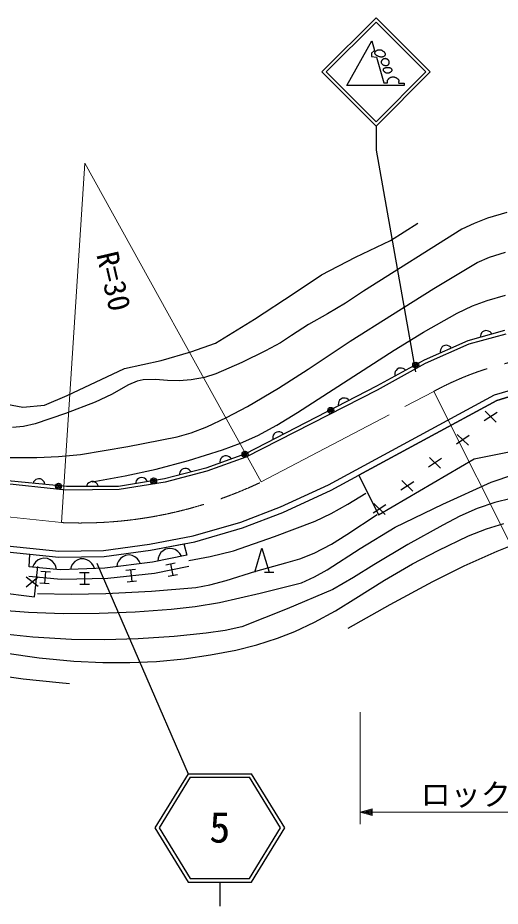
# Model space of a CAD drawing. Units: millimetres, scale not verified. Extents: x 40000 to 680000, y 20000 to 380000.
# Drawn here: x 492408 to 532549, y 260537 to 334386 of the extents above; entities that cross this region are included whole.
import ezdxf
from ezdxf.enums import TextEntityAlignment as Align

# ---------------------------------------------------------------- set-up
doc = ezdxf.new("R2010")
doc.units = ezdxf.units.MM
doc.header["$LTSCALE"] = 1000
doc.linetypes.add('CHAIN', pattern=[18.5, 12, -1.5, 3.5, -1.5])
for name, color, linetype, lineweight in [('S-BGD', 7, 'Continuous', 25), ('S-BMK', 2, 'CHAIN', 13), ('S-STR-HTXT', 7, 'Continuous', 13), ('S-STR-STRC', 7, 'Continuous', 25)]:
    doc.layers.add(name, color=color, linetype=linetype, lineweight=lineweight)
doc.styles.add('ＭＳ ゴシック', font='')
doc.styles.get('ＭＳ ゴシック').set_extended_font_data('MS Gothic')

msp = doc.modelspace()

# ---------------------------------------------------------------- linework, layer by layer
at = {"layer": 'S-BGD'}
for p, q in [((523414, 315875), (525704, 317307)), ((520504, 314491), (523414, 315875)), ((517689, 313011), (520504, 314491)), ((515399, 311483), (517689, 313011)), ((512107, 309334), (515399, 311483)), ((508863, 307329), (512107, 309334)), ((532907, 308382), (529847, 307531)), ((533015, 308096), (529925, 307253)), ((530933, 308061), (530902, 307949)), ((531002, 308185), (530933, 308061)), ((531083, 308269), (531002, 308185)), ((531188, 308340), (531083, 308269)), ((531342, 308383), (531188, 308340)), ((531468, 308377), (531342, 308383)), ((531581, 308346), (531468, 308377)), ((531704, 308276), (531581, 308346)), ((531789, 308196), (531704, 308276)), ((531859, 308090), (531789, 308196)), ((506812, 306613), (508863, 307329)), ((529847, 307531), (526209, 305932)), ((529925, 307253), (526297, 305660)), ((530902, 307949), (530895, 307822)), ((504331, 305897), (506812, 306613)), ((527573, 306772), (527558, 306656)), ((527558, 306656), (527570, 306530)), ((527625, 306904), (527573, 306772)), ((527692, 306999), (527625, 306904)), ((527786, 307084), (527692, 306999)), ((527933, 307149), (527786, 307084)), ((528059, 307161), (527933, 307149)), ((528174, 307146), (528059, 307161)), ((528306, 307094), (528174, 307146)), ((528401, 307027), (528306, 307094)), ((528486, 306933), (528401, 307027)), ((501278, 305229), (504331, 305897)), ((526209, 305932), (522265, 303754)), ((496507, 302985), (501278, 305229)), ((526297, 305660), (522302, 303442)), ((523878, 305080), (523820, 304979)), ((523964, 305173), (523878, 305080)), ((524104, 305250), (523964, 305173)), ((524229, 305273), (524104, 305250)), ((524345, 305269), (524229, 305273)), ((524481, 305230), (524345, 305269)), ((524582, 305171), (524481, 305230)), ((524675, 305085), (524582, 305171)), ((523780, 304843), (523776, 304726)), ((523776, 304726), (523799, 304601)), ((523820, 304979), (523780, 304843)), ((522265, 303754), (511357, 298140)), ((532077, 303037), (535723, 304142)), ((532270, 302573), (535817, 303647)), ((535817, 303647), (532270, 302573)), ((494646, 302173), (496507, 302985)), ((522302, 303442), (511377, 297851)), ((519542, 302781), (519417, 302762)), ((519659, 302773), (519542, 302781)), ((520557, 296812), (532077, 303037)), ((491068, 302364), (492833, 302030)), ((492833, 302030), (494646, 302173)), ((519082, 302364), (519074, 302247)), ((519074, 302247), (519093, 302122)), ((519125, 302499), (519082, 302364)), ((519186, 302598), (519125, 302499)), ((519275, 302688), (519186, 302598)), ((519417, 302762), (519275, 302688)), ((519793, 302730), (519659, 302773)), ((519893, 302668), (519793, 302730)), ((519983, 302580), (519893, 302668)), ((520795, 296371), (532270, 302573)), ((532270, 302573), (520795, 296371)), ((532284, 301581), (531214, 300876)), ((531288, 301674), (532210, 300783)), ((513821, 299881), (513732, 299791)), ((513963, 299955), (513821, 299881)), ((514088, 299974), (513963, 299955)), ((514205, 299966), (514088, 299974)), ((514339, 299923), (514205, 299966)), ((514438, 299861), (514339, 299923)), ((514529, 299773), (514438, 299861)), ((513627, 299557), (513620, 299440)), ((513620, 299440), (513639, 299315)), ((513671, 299692), (513627, 299557)), ((513732, 299791), (513671, 299692)), ((529974, 299662), (528903, 298957)), ((528978, 299755), (529900, 298865)), ((530371, 297725), (539049, 299482)), ((496465, 295418), (469006, 298154)), ((511357, 298140), (508059, 296950)), ((511377, 297851), (508131, 296696)), ((509257, 297616), (509234, 297502)), ((509317, 297744), (509257, 297616)), ((509391, 297835), (509317, 297744)), ((509490, 297913), (509391, 297835)), ((509641, 297968), (509490, 297913)), ((509767, 297971), (509641, 297968)), ((509882, 297948), (509767, 297971)), ((510010, 297888), (509882, 297948)), ((510100, 297814), (510010, 297888)), ((510179, 297715), (510100, 297814)), ((522417, 293073), (530371, 297725)), ((527664, 297744), (526593, 297039)), ((526667, 297837), (527589, 296946)), ((496405, 295134), (473496, 297477)), ((508059, 296950), (504625, 296065)), ((506160, 296895), (506053, 296826)), ((506315, 296935), (506160, 296895)), ((506441, 296926), (506315, 296935)), ((506553, 296893), (506441, 296926)), ((506675, 296820), (506553, 296893)), ((509234, 297502), (509237, 297375)), ((502555, 296143), (502444, 296084)), ((502713, 296170), (502555, 296143)), ((502838, 296150), (502713, 296170)), ((502947, 296108), (502838, 296150)), ((508131, 296696), (504667, 295790)), ((505866, 296509), (505857, 296382)), ((505899, 296621), (505866, 296509)), ((505971, 296743), (505899, 296621)), ((506053, 296826), (505971, 296743)), ((506758, 296738), (506675, 296820)), ((506827, 296632), (506758, 296738)), ((518249, 295573), (520557, 296812)), ((518472, 295125), (520795, 296371)), ((520795, 296371), (522417, 293073)), ((493731, 295812), (493679, 295696)), ((493800, 295905), (493731, 295812)), ((493910, 295995), (493800, 295905)), ((494015, 296045), (493910, 295995)), ((494139, 296073), (494015, 296045)), ((494298, 296057), (494139, 296073)), ((494414, 296005), (494298, 296057)), ((494507, 295936), (494414, 296005)), ((494597, 295826), (494507, 295936)), ((494647, 295720), (494597, 295826)), ((494675, 295597), (494647, 295720)), ((500783, 295418), (496465, 295418)), ((498164, 295539), (498124, 295418)), ((498224, 295639), (498164, 295539)), ((498324, 295739), (498224, 295639)), ((498424, 295799), (498324, 295739)), ((498544, 295839), (498424, 295799)), ((498704, 295839), (498544, 295839)), ((498824, 295799), (498704, 295839)), ((498924, 295739), (498824, 295799)), ((499024, 295639), (498924, 295739)), ((499084, 295539), (499024, 295639)), ((499124, 295418), (499084, 295539)), ((504625, 296065), (500783, 295418)), ((504667, 295790), (500859, 295165)), ((502230, 295784), (502211, 295659)), ((502273, 295893), (502230, 295784)), ((502355, 296008), (502273, 295893)), ((502444, 296084), (502355, 296008)), ((503062, 296025), (502947, 296108)), ((503138, 295937), (503062, 296025)), ((503197, 295825), (503138, 295937)), ((514269, 293732), (518249, 295573)), ((525353, 295825), (524283, 295120)), ((524357, 295918), (525279, 295028)), ((500859, 295165), (496405, 295134)), ((514464, 293271), (518472, 295125)), ((522046, 294000), (522969, 293109)), ((510957, 292460), (514269, 293732)), ((511117, 291985), (514464, 293271)), ((523043, 293907), (521972, 293202)), ((507011, 291322), (510957, 292460)), ((507127, 290835), (511117, 291985)), ((503365, 290619), (507011, 291322)), ((487019, 290456), (495816, 289549)), ((487074, 290954), (495837, 290050)), ((499552, 290117), (503365, 290619)), ((503445, 290125), (507127, 290835)), ((503445, 290125), (506212, 290658)), ((505027, 290284), (504714, 290218)), ((505279, 290256), (505027, 290284)), ((505499, 290180), (505279, 290256)), ((506212, 290658), (506467, 289731)), ((512125, 288300), (512725, 290303)), ((512725, 290303), (513326, 288300)), ((493351, 288752), (493423, 289796)), ((493423, 289796), (495816, 289549)), ((495816, 289549), (499589, 289617)), ((495816, 289549), (499589, 289617)), ((495837, 290050), (499552, 290117)), ((499589, 289617), (503445, 290125)), ((499589, 289617), (503445, 290125)), ((501143, 289587), (500959, 289443)), ((501371, 289696), (501143, 289587)), ((501689, 289735), (501371, 289696)), ((501937, 289685), (501689, 289735)), ((502151, 289590), (501937, 289685)), ((502374, 289415), (502151, 289590)), ((506467, 289731), (503625, 289125)), ((504171, 289692), (504095, 289471)), ((504325, 289930), (504171, 289692)), ((504496, 290089), (504325, 289930)), ((504714, 290218), (504496, 290089)), ((505737, 290026), (505499, 290180)), ((505896, 289855), (505737, 290026)), ((506024, 289637), (505896, 289855)), ((495937, 288496), (493351, 288752)), ((493752, 288954), (493648, 288723)), ((493891, 289141), (493752, 288954)), ((493806, 286248), (494078, 288775)), ((494110, 289321), (493891, 289141)), ((494321, 289421), (494110, 289321)), ((494568, 289477), (494321, 289421)), ((494886, 289445), (494568, 289477)), ((495117, 289342), (494886, 289445)), ((495305, 289203), (495117, 289342)), ((495484, 288983), (495305, 289203)), ((495584, 288772), (495484, 288983)), ((495640, 288525), (495584, 288772)), ((496860, 288771), (496789, 288528)), ((496972, 288976), (496860, 288771)), ((497165, 289183), (496972, 288976)), ((497360, 289311), (497165, 289183)), ((497597, 289400), (497360, 289311)), ((497917, 289412), (497597, 289400)), ((498160, 289341), (497917, 289412)), ((498365, 289229), (498160, 289341)), ((498572, 289036), (498365, 289229)), ((498700, 288841), (498572, 289036)), ((498789, 288603), (498700, 288841)), ((503625, 289125), (499641, 288636)), ((500690, 289007), (500640, 288758)), ((500785, 289220), (500690, 289007)), ((500959, 289443), (500785, 289220)), ((502517, 289231), (502374, 289415)), ((502626, 289002), (502517, 289231)), ((503795, 288222), (506630, 288790)), ((504095, 289471), (504067, 289220)), ((504722, 288918), (505507, 289075)), ((505114, 288997), (505310, 288015)), ((476839, 288464), (493806, 286248)), ((494327, 288392), (495124, 288320)), ((494725, 288356), (494635, 287359)), ((499641, 288636), (495937, 288496)), ((497551, 288268), (498351, 288285)), ((497951, 288277), (497972, 287276)), ((499906, 287817), (503795, 288222)), ((501400, 288476), (502196, 288559)), ((501798, 288517), (501902, 287521)), ((505703, 288093), (504918, 287936)), ((512925, 288300), (513726, 288300)), ((494119, 287102), (493113, 287898)), ((493118, 287097), (494114, 287904)), ((493343, 287979), (496017, 287736)), ((495033, 287322), (494236, 287395)), ((496017, 287736), (499906, 287817)), ((498372, 287284), (497572, 287267)), ((502300, 287563), (501504, 287480))]:
    msp.add_line(p, q, dxfattribs=at)
for points in [[(533101, 318193), (531497, 317718), (530374, 317295), (529358, 316809), (521164, 311662), (519668, 310657), (518175, 309777), (516606, 308891), (515193, 307979), (514254, 307370), (513018, 306715), (511062, 305736), (508894, 304780), (507932, 304497), (506833, 304293), (505834, 304213), (504875, 304239), (503878, 304314), (502841, 304280), (502355, 304177), (501619, 303883), (500209, 303085), (498836, 302448), (496373, 301497), (493856, 300639), (492878, 300424), (491985, 300327)], [(490974, 297832), (493998, 297836), (495796, 297909), (497621, 298088), (501567, 298758), (505684, 299567), (506838, 299895), (508147, 300388), (509783, 301152), (511516, 302084), (514105, 303610), (516571, 305181), (520074, 307507), (523580, 309714), (527021, 311895), (530627, 314056), (531664, 314477), (533000, 314890)], [(498592, 295816), (501351, 296308), (503911, 296868), (506618, 297595), (509445, 298469), (510946, 299027), (512381, 299672), (513963, 300532), (515671, 301583), (523724, 306748), (526176, 308255), (528968, 309836), (530236, 310429), (531448, 310887), (532983, 311335)], [(490719, 285164), (493315, 284981), (496189, 284881), (499192, 284885), (502163, 285005), (505172, 285229), (507162, 285450), (509189, 285784), (512573, 286548), (516001, 287426), (517093, 287913), (518145, 288497), (520897, 290278), (523808, 292039), (527777, 293961), (531798, 295790), (533693, 296417)], [(506638, 289286), (508414, 289606), (510355, 290071), (513757, 291260), (517141, 292556), (518479, 293179), (519880, 293952), (521373, 294861)], [(533450, 294432), (532089, 294086), (530640, 293606), (529180, 292955), (527762, 292207), (524848, 290591), (522046, 288923), (520354, 287848), (518626, 286875), (514823, 285249), (511040, 283754), (509673, 283455), (508082, 283223), (505416, 282953), (502434, 282758), (499631, 282683), (496870, 282710), (493675, 282915), (490485, 283222)], [(494038, 286524), (496840, 286469), (499741, 286521), (503541, 286728), (507215, 287033), (508395, 287244), (509743, 287605), (512228, 288393), (514724, 289070), (515874, 289411), (517080, 289887), (518497, 290635), (519786, 291428), (522310, 293089)], [(491300, 281603), (494188, 281195), (497085, 280897), (499485, 280788), (501738, 280791), (503938, 280890), (506265, 281107), (508444, 281421), (510545, 281830), (512294, 282270), (514012, 282813), (515467, 283381), (517103, 284140), (518838, 285084), (520544, 286132), (522907, 287638), (525247, 289004), (527377, 290119), (529914, 291314), (531404, 291902), (532861, 292363)], [(519911, 283643), (523391, 285623), (526942, 287527), (529548, 288822), (532283, 290060), (533961, 290720), (535626, 291265), (537179, 291662), (538581, 291920), (539979, 292072), (541585, 292125), (542990, 292067), (544532, 291887), (546105, 291583), (547851, 291136), (556869, 287996), (558003, 287421), (559373, 286588), (559790, 286321)], [(444325, 283368), (446841, 284032), (449337, 284582), (451116, 284864), (452754, 285021), (455756, 285119), (458830, 285118), (461230, 285058), (463589, 284894), (466574, 284565), (469551, 284136), (471898, 283665), (474425, 283046), (477725, 282208), (480901, 281506), (485405, 280625), (490077, 279819), (492858, 279438), (495845, 279137), (496715, 279058)]]:
    msp.add_lwpolyline(points, dxfattribs=at)
for centre, major_axis in [((525518, 305514), (0, -250)), ((525518, 305514), (0, -150)), ((525518, 305514), (0, -50.1)), ((518451, 301753), (0, -250)), ((518451, 301753), (0, -150)), ((518451, 301753), (0, -50.1)), ((511316, 298101), (0, -250)), ((511316, 298101), (0, -150)), ((511316, 298101), (0, -50.1)), ((503710, 295887), (0, -250)), ((495803, 295447), (0, -250)), ((495803, 295447), (0, -150)), ((495803, 295447), (0, -50.1)), ((503710, 295887), (0, -150)), ((503710, 295887), (0, -50.1))]:
    msp.add_ellipse(centre, major_axis=major_axis, ratio=0.999279, dxfattribs=at)
at = {"layer": 'S-BMK'}
for p, q in [((512669, 295801), (527021, 303332)), ((470967, 295030), (496045, 292426))]:
    msp.add_line(p, q, dxfattribs=at)
for centre, major_axis, start_param, end_param in [((538981, 281342), (0, -25036), 2.707819, 3.640042), ((497599, 327442), (0, -35051), 6.238791, 6.72794)]:
    msp.add_ellipse(centre, major_axis=major_axis, ratio=0.999279, start_param=start_param, end_param=end_param, dxfattribs=at)
at = {"layer": 'S-STR-HTXT'}
for p, q in [((496045, 292426), (498002, 322305)), ((498002, 322305), (512669, 295801)), ((527021, 303332), (538878, 279680)), ((520883, 276675), (520883, 267355)), ((520883, 268356), (521884, 268637)), ((520883, 268356), (551335, 268356)), ((521884, 268076), (520883, 268356)), ((521163, 268356), (521844, 268557)), ((521844, 268156), (521163, 268356)), ((521324, 268356), (521804, 268476)), ((521804, 268236), (521324, 268356)), ((521564, 268356), (521764, 268396)), ((521764, 268316), (521564, 268356)), ((521764, 268396), (521764, 268316)), ((521804, 268476), (521804, 268236)), ((521844, 268557), (521844, 268156)), ((521884, 268637), (521884, 268076))]:
    msp.add_line(p, q, dxfattribs=at)
at = {"layer": 'S-STR-STRC'}
for p, q in [((517713, 329880), (522216, 334386)), ((518066, 329880), (522216, 334032)), ((526720, 329879), (522216, 334386)), ((526366, 329879), (522216, 334032)), ((519779, 328767), (521854, 332473)), ((521854, 332473), (522085, 331664)), ((522085, 331664), (521840, 331433)), ((522151, 331572), (522166, 331591)), ((522166, 331591), (522182, 331607)), ((522182, 331607), (522201, 331621)), ((522201, 331621), (522236, 331642)), ((522236, 331642), (522272, 331662)), ((522272, 331662), (522307, 331680)), ((522307, 331680), (522343, 331696)), ((522343, 331696), (522379, 331710)), ((522379, 331710), (522415, 331721)), ((522415, 331721), (522451, 331729)), ((522451, 331729), (522488, 331733)), ((522488, 331733), (522525, 331733)), ((522525, 331733), (522562, 331729)), ((522562, 331729), (522597, 331722)), ((522597, 331722), (522632, 331711)), ((522632, 331711), (522666, 331698)), ((522666, 331698), (522699, 331683)), ((522699, 331683), (522731, 331665)), ((522731, 331665), (522763, 331644)), ((522763, 331644), (522793, 331622)), ((522793, 331622), (522822, 331597)), ((522822, 331597), (522851, 331570)), ((521840, 331433), (521840, 331180)), ((521840, 331180), (522258, 331115)), ((522117, 331465), (522119, 331487)), ((522118, 331445), (522117, 331465)), ((522121, 331426), (522118, 331445)), ((522119, 331487), (522123, 331509)), ((522123, 331509), (522130, 331531)), ((522130, 331531), (522140, 331552)), ((522143, 331382), (522137, 331391)), ((522140, 331552), (522151, 331572)), ((522149, 331373), (522143, 331382)), ((522155, 331364), (522149, 331373)), ((522163, 331354), (522155, 331364)), ((522171, 331343), (522163, 331354)), ((522179, 331332), (522171, 331343)), ((522197, 331308), (522179, 331332)), ((522215, 331287), (522197, 331308)), ((522233, 331270), (522215, 331287)), ((522251, 331254), (522233, 331270)), ((522270, 331241), (522251, 331254)), ((522258, 331115), (522865, 328984)), ((522288, 331230), (522270, 331241)), ((522307, 331220), (522288, 331230)), ((522326, 331211), (522307, 331220)), ((522346, 331203), (522326, 331211)), ((522367, 331194), (522346, 331203)), ((522412, 331177), (522367, 331194)), ((522460, 331161), (522412, 331177)), ((522510, 331146), (522460, 331161)), ((522561, 331134), (522510, 331146)), ((522612, 331125), (522561, 331134)), ((522664, 331120), (522612, 331125)), ((522714, 331121), (522664, 331120)), ((522698, 330847), (522689, 330833)), ((522708, 330861), (522698, 330847)), ((522718, 330874), (522708, 330861)), ((522764, 331128), (522714, 331121)), ((522729, 330886), (522718, 330874)), ((522741, 330898), (522729, 330886)), ((522759, 330914), (522741, 330898)), ((522779, 330928), (522759, 330914)), ((522812, 331143), (522764, 331128)), ((522800, 330941), (522779, 330928)), ((522821, 330953), (522800, 330941)), ((522858, 331166), (522812, 331143)), ((522844, 330963), (522821, 330953)), ((522868, 330971), (522844, 330963)), ((522851, 331570), (522879, 331541)), ((522876, 331178), (522858, 331166)), ((522892, 330977), (522868, 330971)), ((522894, 331192), (522876, 331178)), ((522879, 331541), (522896, 331523)), ((522916, 330982), (522892, 330977)), ((522911, 331208), (522894, 331192)), ((522896, 331523), (522912, 331504)), ((522927, 331224), (522911, 331208)), ((522912, 331504), (522927, 331484)), ((522941, 330986), (522916, 330982)), ((522927, 331484), (522941, 331464)), ((522941, 331242), (522927, 331224)), ((522941, 331464), (522953, 331444)), ((522953, 331260), (522941, 331242)), ((522966, 330987), (522941, 330986)), ((522953, 331444), (522963, 331423)), ((522964, 331279), (522953, 331260)), ((522963, 331423), (522972, 331403)), ((522972, 331299), (522964, 331279)), ((522992, 330987), (522966, 330987)), ((522972, 331403), (522977, 331382)), ((522977, 331319), (522972, 331299)), ((522977, 331382), (522980, 331360)), ((522980, 331339), (522977, 331319)), ((522980, 331360), (522980, 331339)), ((523019, 330985), (522992, 330987)), ((523045, 330981), (523019, 330985)), ((523070, 330975), (523045, 330981)), ((523095, 330967), (523070, 330975)), ((523120, 330958), (523095, 330967)), ((523143, 330946), (523120, 330958)), ((523166, 330933), (523143, 330946)), ((523188, 330918), (523166, 330933)), ((523208, 330902), (523188, 330918)), ((523227, 330884), (523208, 330902)), ((523245, 330865), (523227, 330884)), ((523261, 330845), (523245, 330865)), ((523275, 330823), (523261, 330845)), ((522646, 330715), (522645, 330705)), ((522645, 330705), (522645, 330694)), ((522645, 330694), (522645, 330684)), ((522645, 330684), (522646, 330674)), ((522648, 330725), (522646, 330715)), ((522646, 330674), (522647, 330664)), ((522647, 330664), (522650, 330654)), ((522650, 330736), (522648, 330725)), ((522653, 330746), (522650, 330736)), ((522650, 330654), (522667, 330612)), ((522656, 330756), (522653, 330746)), ((522661, 330772), (522656, 330756)), ((522667, 330788), (522661, 330772)), ((522674, 330804), (522667, 330788)), ((522667, 330612), (522691, 330573)), ((522681, 330819), (522674, 330804)), ((522689, 330833), (522681, 330819)), ((522691, 330573), (522722, 330539)), ((522722, 330539), (522759, 330508)), ((522759, 330508), (522800, 330482)), ((522800, 330482), (522845, 330460)), ((522835, 330100), (522839, 330115)), ((522839, 330115), (522845, 330130)), ((522845, 330460), (522892, 330443)), ((522845, 330130), (522852, 330144)), ((522852, 330144), (522861, 330156)), ((522861, 330156), (522871, 330167)), ((522871, 330167), (522899, 330189)), ((522892, 330443), (522942, 330430)), ((522899, 330189), (522929, 330208)), ((522929, 330208), (522961, 330224)), ((522942, 330430), (522993, 330422)), ((522961, 330224), (522994, 330237)), ((522993, 330422), (523043, 330419)), ((522994, 330237), (523029, 330247)), ((523029, 330247), (523065, 330254)), ((523043, 330419), (523069, 330419)), ((523065, 330254), (523102, 330259)), ((523069, 330419), (523094, 330421)), ((523094, 330421), (523118, 330424)), ((523102, 330259), (523140, 330262)), ((523118, 330424), (523142, 330429)), ((523140, 330262), (523179, 330263)), ((523142, 330429), (523165, 330436)), ((523165, 330436), (523187, 330444)), ((523179, 330263), (523218, 330262)), ((523187, 330444), (523207, 330455)), ((523207, 330455), (523226, 330468)), ((523218, 330262), (523242, 330261)), ((523226, 330468), (523244, 330483)), ((523242, 330261), (523265, 330259)), ((523244, 330483), (523259, 330500)), ((523259, 330500), (523271, 330516)), ((523265, 330259), (523289, 330257)), ((523271, 330516), (523281, 330532)), ((523288, 330800), (523275, 330823)), ((523281, 330532), (523290, 330548)), ((523298, 330777), (523288, 330800)), ((523289, 330257), (523312, 330254)), ((523290, 330548), (523298, 330566)), ((523307, 330753), (523298, 330777)), ((523298, 330566), (523305, 330583)), ((523305, 330583), (523311, 330601)), ((523314, 330728), (523307, 330753)), ((523311, 330601), (523315, 330620)), ((523312, 330254), (523334, 330250)), ((523318, 330702), (523314, 330728)), ((523315, 330620), (523318, 330638)), ((523320, 330677), (523318, 330702)), ((523318, 330638), (523320, 330657)), ((523320, 330657), (523320, 330677)), ((523334, 330250), (523355, 330245)), ((523355, 330245), (523376, 330238)), ((523376, 330238), (523397, 330230)), ((523397, 330230), (523416, 330219)), ((523416, 330219), (523435, 330207)), ((523435, 330207), (523450, 330195)), ((523450, 330195), (523465, 330181)), ((523465, 330181), (523478, 330167)), ((523478, 330167), (523490, 330151)), ((523490, 330151), (523501, 330134)), ((523501, 330134), (523510, 330117)), ((523510, 330117), (523518, 330099)), ((517713, 329880), (522216, 325373)), ((518066, 329880), (522216, 325727)), ((522216, 325727), (526366, 329879)), ((522216, 325373), (526720, 329879)), ((522830, 330069), (522832, 330084)), ((522830, 330053), (522830, 330069)), ((522831, 330038), (522830, 330053)), ((522833, 330023), (522831, 330038)), ((522832, 330084), (522835, 330100)), ((522838, 330005), (522833, 330023)), ((522845, 329989), (522838, 330005)), ((522854, 329974), (522845, 329989)), ((522864, 329959), (522854, 329974)), ((522876, 329945), (522864, 329959)), ((522890, 329931), (522876, 329945)), ((522904, 329916), (522890, 329931)), ((522920, 329901), (522904, 329916)), ((522937, 329885), (522920, 329901)), ((522955, 329868), (522937, 329885)), ((522977, 329847), (522955, 329868)), ((522999, 329829), (522977, 329847)), ((523022, 329813), (522999, 329829)), ((523044, 329801), (523022, 329813)), ((523067, 329791), (523044, 329801)), ((523089, 329783), (523067, 329791)), ((523112, 329778), (523089, 329783)), ((523135, 329774), (523112, 329778)), ((523158, 329773), (523135, 329774)), ((523182, 329773), (523158, 329773)), ((523212, 329775), (523182, 329773)), ((523243, 329780), (523212, 329775)), ((523273, 329788), (523243, 329780)), ((523304, 329797), (523273, 329788)), ((523334, 329809), (523304, 329797)), ((523315, 329366), (523344, 329387)), ((523363, 329823), (523334, 329809)), ((523344, 329387), (523374, 329406)), ((523391, 329840), (523363, 329823)), ((523374, 329406), (523406, 329423)), ((523418, 329859), (523391, 329840)), ((523406, 329423), (523440, 329438)), ((523443, 329880), (523418, 329859)), ((523440, 329438), (523475, 329450)), ((523466, 329904), (523443, 329880)), ((523476, 329916), (523466, 329904)), ((523475, 329450), (523511, 329459)), ((523486, 329929), (523476, 329916)), ((523495, 329942), (523486, 329929)), ((523503, 329956), (523495, 329942)), ((523510, 329970), (523503, 329956)), ((523517, 329984), (523510, 329970)), ((523511, 329459), (523547, 329466)), ((523521, 329999), (523517, 329984)), ((523518, 330099), (523523, 330081)), ((523525, 330014), (523521, 329999)), ((523523, 330081), (523527, 330062)), ((523527, 330029), (523525, 330014)), ((523527, 330062), (523528, 330044)), ((523528, 330044), (523527, 330029)), ((523547, 329466), (523583, 329471)), ((523583, 329471), (523620, 329473)), ((523620, 329473), (523656, 329472)), ((523656, 329472), (523691, 329469)), ((523691, 329469), (523726, 329463)), ((523726, 329463), (523760, 329456)), ((523760, 329456), (523793, 329446)), ((523793, 329446), (523826, 329433)), ((523826, 329433), (523859, 329419)), ((523859, 329419), (523891, 329403)), ((523891, 329403), (523923, 329385)), ((523923, 329385), (523954, 329365)), ((524554, 328767), (519779, 328767)), ((522865, 328984), (523175, 328984)), ((523175, 329193), (523188, 329212)), ((523175, 328984), (523175, 329193)), ((523188, 329212), (523200, 329231)), ((523200, 329231), (523213, 329249)), ((523213, 329249), (523226, 329267)), ((523226, 329267), (523240, 329285)), ((523240, 329285), (523254, 329302)), ((523254, 329302), (523268, 329319)), ((523268, 329319), (523283, 329335)), ((523283, 329335), (523299, 329351)), ((523299, 329351), (523315, 329366)), ((523954, 329365), (523985, 329344)), ((523985, 329344), (524000, 329333)), ((524000, 329333), (524015, 329321)), ((524015, 329321), (524030, 329309)), ((524030, 329309), (524044, 329296)), ((524044, 329296), (524057, 329283)), ((524057, 329283), (524068, 329270)), ((524068, 329270), (524079, 329255)), ((524079, 329255), (524088, 329241)), ((524088, 329241), (524095, 329225)), ((524092, 328962), (524554, 328962)), ((524094, 329032), (524093, 329022)), ((524093, 329022), (524093, 329012)), ((524095, 329052), (524094, 329042)), ((524094, 329042), (524094, 329032)), ((524095, 329225), (524101, 329209)), ((524096, 329062), (524095, 329052)), ((524098, 329077), (524096, 329062)), ((524100, 329093), (524098, 329077)), ((524101, 329108), (524100, 329093)), ((524101, 329209), (524104, 329196)), ((524103, 329123), (524101, 329108)), ((524105, 329138), (524103, 329123)), ((524104, 329196), (524105, 329182)), ((524105, 329182), (524106, 329167)), ((524106, 329153), (524105, 329138)), ((524106, 329167), (524106, 329153)), ((524554, 328962), (524554, 328767)), ((522216, 325373), (522216, 323370)), ((522216, 323370), (525492, 304946)), ((498996, 289054), (506585, 271553)), ((506585, 271553), (503820, 267046)), ((506753, 271252), (504172, 267046)), ((506585, 271553), (511861, 271553)), ((506753, 271252), (511693, 271252)), ((514275, 267046), (511693, 271252)), ((514627, 267046), (511861, 271553)), ((503820, 267046), (506585, 262540)), ((504172, 267046), (506753, 262840)), ((509071, 267123), (509223, 267046)), ((511693, 262840), (514275, 267046)), ((511861, 262540), (514627, 267046)), ((506585, 262540), (511861, 262540)), ((506753, 262840), (511693, 262840)), ((509223, 262540), (509223, 260537))]:
    msp.add_line(p, q, dxfattribs=at)

# ---------------------------------------------------------------- texts
at = {"layer": 'S-STR-HTXT', "style": 'ＭＳ ゴシック'}
msp.add_text('R=30', height=1833, rotation=283.091, dxfattribs=at).set_placement((498406, 314587), align=Align.BOTTOM_LEFT)
msp.add_text('ロックネット\u3000L=45.4', height=1833, dxfattribs=at).set_placement((525928, 268356), align=Align.BOTTOM_LEFT)
at = {"layer": 'S-STR-STRC', "style": 'ＭＳ ゴシック'}
msp.add_text('5', height=2566, dxfattribs=at).set_placement((508343, 265054), align=Align.BOTTOM_LEFT)

doc.saveas('drawing.dxf')
